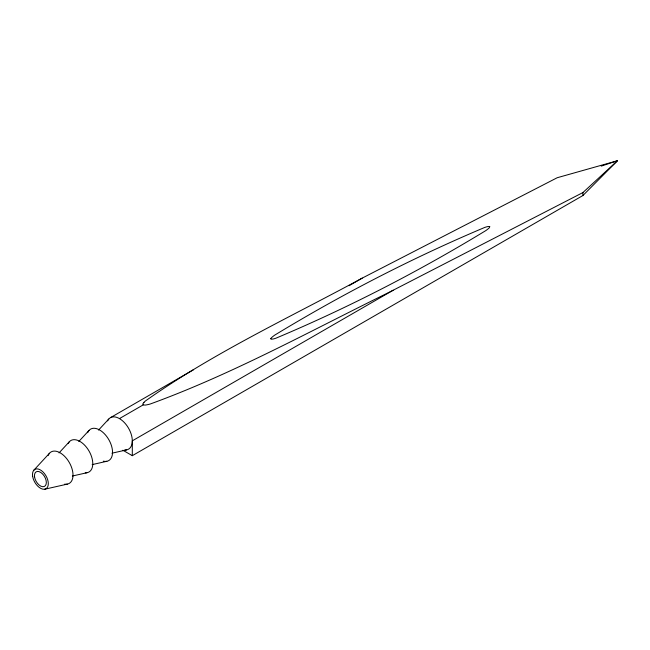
<?xml version="1.0" encoding="UTF-8"?>
<svg xmlns="http://www.w3.org/2000/svg" width="650" height="650" viewBox="0 0 650 650"><rect width="100%" height="100%" fill="white"/><g stroke="black" fill="none" stroke-linecap="round" stroke-linejoin="round"><path stroke-width="0.97" d="M143.967 402.374L144.186 402.131A39.528 21.556 2.6 0 1 145.226 401.115C213.094 352.983 289.291 317.728 362.245 278.102L557.221 177.726L617.5 160.721L582.912 195.528L132.308 455.683L122.883 450.247M33.833 470.21L49.489 453.253M59.044 452.904L69.249 441.846M78.804 441.488L89.017 430.438M98.564 430.081L108.778 419.023M143.991 402.382A14.584 7.954 2.6 0 0 142.854 403.918L143.171 404.901L145.137 405.088A15.104 8.239 2.6 0 0 147.843 404.609L148.314 404.511A39.528 21.556 2.6 0 0 150.231 404.007C233.025 373.896 310.529 330.866 389.464 292.142L582.912 192.562L617.5 160.721L601.234 166.116M110.492 417.633L193.594 369.696M349.066 285.707L362.245 278.102M119.454 418.6L143.171 404.901M393.185 290.233L132.299 440.846L132.308 455.683M111.914 453.204L126.596 449.889M92.154 464.612L106.836 461.297M72.394 476.019L87.067 472.704M44.801 489.198L67.308 484.12M582.912 192.562L582.912 195.528M107.608 420.875A18.168 10.489 60 0 1 128.391 427.927A18.168 10.489 60 0 1 124.8 450.003M87.661 432.713A18.168 10.489 60 0 1 109.094 440.164A18.168 10.489 60 0 1 103.317 461.167M68.25 443.341A18.168 10.489 60 0 1 89.017 451.011A18.168 10.489 60 0 1 85.272 472.826M48.133 455.528A18.168 10.489 60 0 1 69.249 462.418A18.168 10.489 60 0 1 64.659 484.152M270.774 338.674L271.115 339.243L273.138 339.007A18.102 9.872 2.6 0 0 273.861 338.829A32.858 17.916 2.6 0 0 275.974 338.179C348.449 307.702 418.787 271.391 485.94 230.523A77.269 42.128 2.6 0 0 487.37 229.45L487.711 229.182A31.078 16.949 2.6 0 0 489.157 227.931A18.102 9.872 2.6 0 0 489.385 227.687L489.799 226.468L487.541 226.623A18.102 9.872 2.6 0 0 486.809 226.801A32.858 17.916 2.6 0 0 484.697 227.451C412.262 257.993 341.916 294.279 274.739 335.108A77.269 42.128 2.6 0 0 273.301 336.18L272.967 336.448A31.078 16.949 2.6 0 0 271.513 337.699A18.102 9.872 2.6 0 0 271.286 337.943L270.774 338.674M32.646 476.32A11.18 6.451 60 0 0 45.581 488.962A11.18 6.451 60 0 0 42.989 471.941A11.18 6.451 60 0 0 32.646 476.32M34.547 476.775A8.385 4.843 60 0 0 44.143 486.549A8.385 4.843 60 0 0 42.526 473.899A8.385 4.843 60 0 0 34.547 476.775"/></g></svg>
